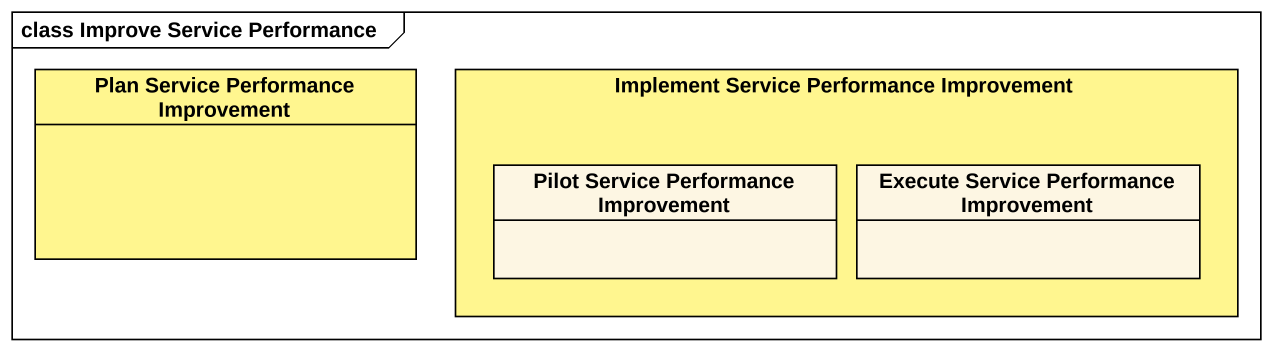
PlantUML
@startuml
mainframe class Improve Service Performance
hide circle
hide empty members
class "Plan Service Performance Improvement" as Plan_Service_Performance #FFF68F
rectangle "Implement Service Performance Improvement" as Implement_Service #FFF68F {
  class "Pilot Service Performance Improvement" as Pilot_Service_Performance
  class "Execute Service Performance Improvement" as Execute_Service_Performance
}
@enduml
